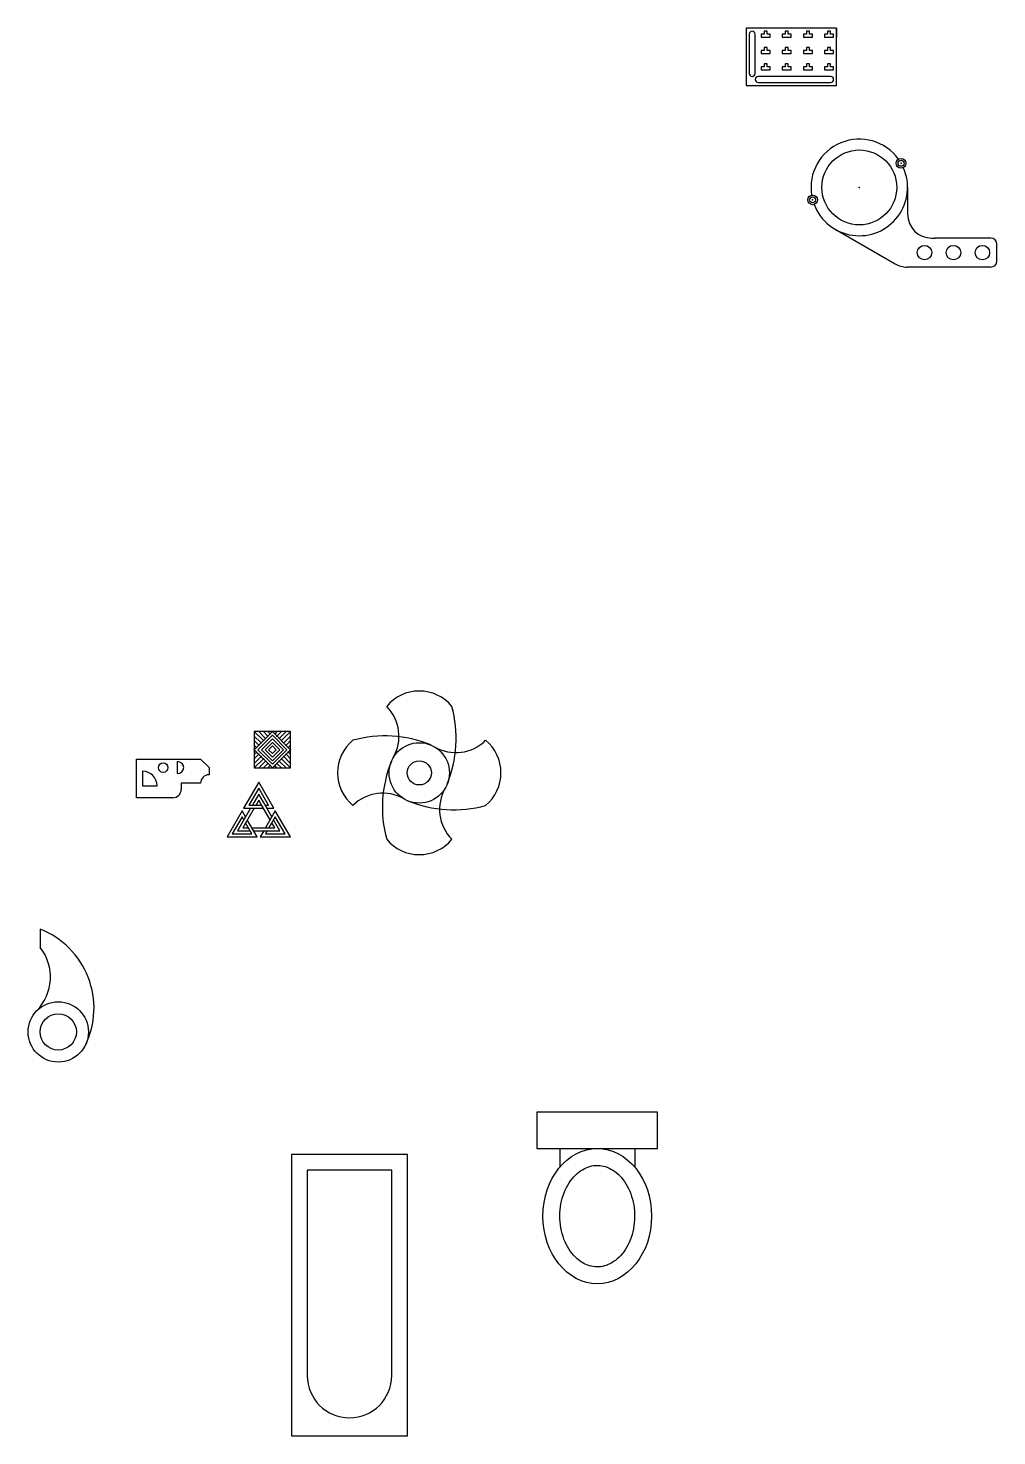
# Model space of a CAD drawing. Header units: millimetres. Extents: x 3230 to 4032, y 797 to 1963.
import ezdxf

# ---------------------------------------------------------------- set-up
doc = ezdxf.new("R2010")
doc.units = ezdxf.units.MM

# ---------------------------------------------------------------- blocks, each defined once
blk = doc.blocks.new('*U2')
at = {"lineweight": 30}
for p, q in [((-1.25, 0), (-3.75, 0)), ((-3.75, 0), (-3.75, -2.5)), ((1.25, 2.5), (-1.25, 2.5)), ((-1.25, 2.5), (-1.25, 0)), ((1.25, 0), (1.25, 2.5)), ((3.75, 0), (1.25, 0)), ((3.75, -2.5), (3.75, 0)), ((-3.75, -2.5), (3.75, -2.5))]:
    blk.add_line(p, q, dxfattribs=at)
blk = doc.blocks.new('*U3')
at = {"color": 0, "linetype": 'ByBlock', "lineweight": -2, "transparency": 16777216}
for p in [(-52.5, 0), (-35, 0), (-17.5, 0), (0, 0), (-52.5, -13.5), (-35, -13.5), (-17.5, -13.5), (0, -13.5), (-52.5, -27), (-35, -27), (-17.5, -27), (0, -27)]:
    blk.add_blockref('*U2', p, dxfattribs=at)

msp = doc.modelspace()

# ---------------------------------------------------------------- linework, layer by layer
at = {"lineweight": 30}
for p, q in [((3899.5, 1963.1), (3899.5, 1955.6)), ((3898.3, 1796.6), (3947.9, 1767.9)), ((4027.3, 1765.2), (3957.9, 1765.2)), ((3417, 1380.6), (3424.5, 1373.1)), ((3417, 1376.8), (3422.7, 1371.2)), ((3420.8, 1380.6), (3426.4, 1374.9)), ((3424.5, 1380.6), (3428.3, 1376.8)), ((3428.3, 1380.6), (3430.2, 1378.7)), ((3432, 1380.6), (3432, 1380.6)), ((3435.8, 1380.6), (3433.9, 1378.7)), ((3439.5, 1380.6), (3435.8, 1376.8)), ((3443.3, 1380.6), (3437.7, 1374.9)), ((3447, 1380.6), (3439.5, 1373.1)), ((3447, 1376.8), (3441.4, 1371.2)), ((3417, 1373.1), (3420.8, 1369.3)), ((3417, 1369.3), (3418.9, 1367.4)), ((3432, 1374.6), (3423, 1365.6)), ((3423, 1365.6), (3432, 1356.5)), ((3441.1, 1365.6), (3432, 1374.6)), ((3432, 1356.5), (3441.1, 1365.6)), ((3439.5, 1373.1), (3439.5, 1373.1)), ((3447, 1373.1), (3443.3, 1369.3)), ((3447, 1369.3), (3445.2, 1367.4)), ((3319.5, 1325.8), (3319.5, 1357.8)), ((3319.5, 1357.8), (3372.5, 1357.8)), ((3353.5, 1350.8), (3353.5, 1355.8)), ((3372.5, 1357.8), (3379.5, 1350.8)), ((3417, 1361.8), (3418.9, 1363.7)), ((3417, 1358.1), (3420.8, 1361.8)), ((3417, 1354.3), (3422.7, 1359.9)), ((3417, 1350.6), (3424.5, 1358.1)), ((3420.8, 1350.6), (3426.4, 1356.2)), ((3424.5, 1350.6), (3428.3, 1354.3)), ((3428.3, 1350.6), (3430.2, 1352.4)), ((3435.8, 1350.6), (3433.9, 1352.4)), ((3439.5, 1350.6), (3435.8, 1354.3)), ((3443.3, 1350.6), (3437.7, 1356.2)), ((3447, 1350.6), (3439.5, 1358.1)), ((3447, 1354.3), (3441.4, 1359.9)), ((3447, 1358.1), (3443.3, 1361.8)), ((3447, 1361.8), (3445.2, 1363.7)), ((3324.5, 1347.8), (3324.5, 1335.8)), ((3353.5, 1345.8), (3353.5, 1350.8)), ((3379.5, 1350.8), (3379.5, 1344.8)), ((3319.5, 1325.8), (3319.5, 1335.8)), ((3324.5, 1335.8), (3324.5, 1335.8)), ((3324.5, 1335.8), (3336.5, 1335.8)), ((3372.5, 1337.8), (3356.5, 1337.8)), ((3356.5, 1337.8), (3356.5, 1332.8)), ((3349.5, 1325.8), (3319.5, 1325.8)), ((3349.5, 1325.8), (3349.5, 1325.8)), ((3416.8, 1322.2), (3415.4, 1319.7)), ((3420.7, 1328.8), (3416.8, 1322.2)), ((3419, 1320.9), (3418.3, 1319.7)), ((3420.7, 1323.8), (3419, 1320.9)), ((3424.5, 1322.2), (3420.7, 1328.8)), ((3422.3, 1320.9), (3420.7, 1323.8)), ((3430.1, 1307.5), (3422.3, 1320.9)), ((3431.5, 1310), (3424.5, 1322.2)), ((3413.9, 1317.2), (3403.1, 1298.4)), ((3416.8, 1317.2), (3407.4, 1300.9)), ((3434.4, 1315), (3426.2, 1300.9)), ((3438.2, 1298.4), (3433, 1307.5)), ((3446.9, 1293.4), (3434.4, 1315)), ((3403.1, 1298.4), (3410.7, 1298.4)), ((3407.4, 1300.9), (3410.7, 1300.9)), ((3410.7, 1300.9), (3412.2, 1300.9)), ((3410.7, 1298.4), (3413.6, 1298.4)), ((3415.1, 1300.9), (3433.9, 1300.9)), ((3416.5, 1298.4), (3438.2, 1298.4)), ((3424.8, 1298.4), (3421.9, 1293.4)), ((3433.9, 1300.9), (3431.5, 1305)), ((3421.9, 1293.4), (3446.9, 1293.4)), ((3239.6, 1216.9), (3239.6, 1201.9)), ((3670.2, 1035.4), (3670.2, 1020)), ((3732.2, 1035.4), (3732.2, 1020)), ((3530.9, 1017.4), (3460.9, 1017.4)), ((3460.9, 1017.4), (3460.9, 847.4)), ((3530.9, 847.4), (3530.9, 1017.4))]:
    msp.add_line(p, q, dxfattribs=at)
for points in [[(3824.5, 1915.6), (3899.5, 1915.6), (3899.5, 1963.1), (3824.5, 1963.1)], [(3417, 1350.6), (3447, 1350.6), (3447, 1380.6), (3417, 1380.6)], [(3432, 1377.6), (3420, 1365.6), (3432, 1353.5), (3444.1, 1365.6)], [(3432, 1371.7), (3425.9, 1365.6), (3432, 1359.5), (3438.1, 1365.6)], [(3432, 1368.7), (3428.9, 1365.6), (3432, 1362.4), (3435.2, 1365.6)], [(3651.2, 1035.4), (3751.2, 1035.4), (3751.2, 1065.4), (3651.2, 1065.4)], [(3447.9, 797.4), (3543.9, 797.4), (3543.9, 1030.4), (3447.9, 1030.4)]]:
    msp.add_lwpolyline(points, close=True, dxfattribs=at)
for points in [[(3827, 1958.1), (3827, 1925.6, 1), (3832, 1925.6), (3832, 1958.1, 1), (3827, 1958.1, 0.077408)], [(3834.5, 1918.1), (3894.5, 1918.1, 1), (3894.5, 1923.1), (3834.5, 1923.1, 1), (3834.5, 1918.1, -1)]]:
    msp.add_lwpolyline(points, format="xyb", dxfattribs=at)
for points in [[(3958.3, 1831.2), (3958.3, 1809.2)], [(3978.3, 1789.2), (3981.1, 1789.2)], [(4027.3, 1789.2), (3981.1, 1789.2)], [(4032.3, 1770.2), (4032.3, 1784.2)], [(3432, 1380.6), (3417, 1365.6), (3432, 1350.6), (3447, 1365.6), (3432, 1380.6)], [(3427.4, 1317.2), (3433.2, 1317.2), (3420.7, 1338.8), (3408.2, 1317.2), (3424.5, 1317.2)], [(3425.9, 1319.7), (3428.8, 1319.7), (3420.7, 1333.8), (3412.5, 1319.7), (3423, 1319.7)], [(3409.8, 1310), (3406.9, 1315), (3394.4, 1293.4), (3419.4, 1293.4), (3411.2, 1307.5)], [(3408.3, 1307.5), (3406.9, 1310), (3398.7, 1295.9), (3415.1, 1295.9), (3409.8, 1305)], [(3427.7, 1298.4), (3426.2, 1295.9), (3442.6, 1295.9), (3434.4, 1310), (3429.1, 1300.9)]]:
    msp.add_lwpolyline(points, dxfattribs=at)
for centre, radius in [((3918.3, 1831.2), 31), ((3952.9, 1851.2), 4), ((3952.9, 1851.2), 2.5), ((3879.6, 1820.9), 4), ((3879.6, 1820.9), 2.5), ((3972.3, 1777.2), 6), ((3996.3, 1777.2), 6), ((4020.3, 1777.2), 6), ((3553.7, 1346.4), 25), ((3341.5, 1350.8), 4), ((3553.7, 1346.4), 10), ((3254.6, 1131.9), 25), ((3254.6, 1131.9), 15)]:
    msp.add_circle(centre, radius, dxfattribs=at)
for centre, radius, start, end in [((3918.3, 1831.2), 40, 35.732, 189.268), ((3918.3, 1831.2), 40, 200.732, 24.268), ((3978.3, 1809.2), 20, 180, 270), ((4027.3, 1784.2), 5, 0, 90), ((3957.9, 1785.2), 20, 240, 270), ((4027.3, 1770.2), 5, 270, 0), ((3553.7, 1379.2), 35, 39.5177, 140.4823), ((3501.9, 1376.7), 35, 329.6758, 44.9022), ((3484.3, 1374.9), 100, 337.7276, 15.411), ((3525.3, 1277), 100, 67.7276, 105.411), ((3521, 1346.4), 35, 129.5177, 230.4823), ((3584, 1398.2), 35, 239.6758, 314.9022), ((3586.4, 1346.4), 35, 309.5177, 50.4823), ((3353.5, 1350.8), 5, 270, 90), ((3623.1, 1318), 100, 157.7276, 195.411), ((3324.5, 1335.8), 12, 0, 90), ((3379.5, 1337.8), 7, 90, 180), ((3349.5, 1332.8), 7, 270, 0), ((3523.4, 1294.6), 35, 59.6758, 134.9022), ((3605.5, 1316.1), 35, 149.6758, 224.9022), ((3582.1, 1415.8), 100, 247.7276, 285.411), ((3553.7, 1313.7), 35, 219.5177, 320.4823), ((3214.2, 1151.7), 70, 333.9262, 68.7064), ((3208.1, 1177.3), 40, 315.7131, 37.9767), ((3495.9, 847.4), 35, 180, 0)]:
    msp.add_arc(centre, radius, start, end, dxfattribs=at)
msp.add_ellipse((3701.2, 979.4), major_axis=(0, 56), ratio=0.803571, dxfattribs=at)
msp.add_open_spline([(3701.2, 1021.4), (3699.1, 1021.4), (3697.1, 1021.1), (3692.9, 1019.9), (3690.9, 1019), (3686.9, 1016.6), (3684.9, 1015.1), (3681.2, 1011.4), (3679.4, 1009.3), (3676.3, 1004.4), (3674.9, 1001.7), (3672.6, 995.8), (3671.7, 992.7), (3670.5, 986.3), (3670.2, 982.9), (3670.2, 976.2), (3670.4, 972.9), (3671.6, 966.4), (3672.5, 963.3), (3674.7, 957.4), (3676.1, 954.7), (3679.2, 949.8), (3680.9, 947.6), (3684.6, 943.8), (3686.6, 942.3), (3690.6, 939.8), (3692.7, 938.9), (3696.8, 937.7), (3698.8, 937.4), (3703, 937.3), (3705, 937.6), (3709.1, 938.7), (3711.2, 939.6), (3715.2, 941.9), (3717.2, 943.4), (3720.9, 947), (3722.7, 949.2), (3725.9, 954), (3727.3, 956.7), (3729.6, 962.5), (3730.5, 965.6), (3731.8, 972), (3732.1, 975.4), (3732.2, 982), (3731.9, 985.4), (3730.8, 991.9), (3730, 995), (3727.8, 1000.9), (3726.5, 1003.7), (3723.4, 1008.7), (3721.6, 1010.9), (3718, 1014.7), (3716, 1016.2), (3712, 1018.8), (3709.9, 1019.7), (3705.8, 1021), (3703.8, 1021.3), (3701.5, 1021.4), (3701.4, 1021.4), (3701.2, 1021.4)], degree=3, knots=[0, 0, 0, 0, 0.2237, 0.2237, 0.4474, 0.4474, 0.6711, 0.6711, 0.8948, 0.8948, 1.1185, 1.1185, 1.3422, 1.3422, 1.565899, 1.565899, 1.789599, 1.789599, 2.013299, 2.013299, 2.236999, 2.236999, 2.460699, 2.460699, 2.684399, 2.684399, 2.908099, 2.908099, 3.131799, 3.131799, 3.355499, 3.355499, 3.579199, 3.579199, 3.802899, 3.802899, 4.026599, 4.026599, 4.250299, 4.250299, 4.473999, 4.473999, 4.697698, 4.697698, 4.921398, 4.921398, 5.145098, 5.145098, 5.368798, 5.368798, 5.592498, 5.592498, 5.816198, 5.816198, 6.039898, 6.039898, 6.263598, 6.263598, 6.283185, 6.283185, 6.283185, 6.283185], dxfattribs=at)
for p in [(3952.9, 1851.2), (3918.3, 1831.2), (3879.6, 1820.9), (3428.3, 1376.8), (3430.2, 1378.7), (3433.9, 1378.7), (3435.8, 1376.8), (3417, 1365.6), (3418.9, 1367.4), (3420.8, 1369.3), (3422.7, 1371.2), (3424.5, 1373.1), (3426.4, 1374.9), (3437.7, 1374.9), (3439.5, 1373.1), (3441.4, 1371.2), (3443.3, 1369.3), (3445.2, 1367.4), (3447, 1365.6), (3418.9, 1363.7), (3420.8, 1361.8), (3422.7, 1359.9), (3424.5, 1358.1), (3426.4, 1356.2), (3428.3, 1354.3), (3430.2, 1352.4), (3433.9, 1352.4), (3435.8, 1354.3), (3437.7, 1356.2), (3439.5, 1358.1), (3441.4, 1359.9), (3443.3, 1361.8), (3445.2, 1363.7), (3432, 1350.6)]:
    msp.add_point(p, dxfattribs=at)

# ---------------------------------------------------------------- block references
msp.add_blockref('*U3', (3893.2, 1958.1), dxfattribs=at)

doc.saveas('drawing.dxf')
